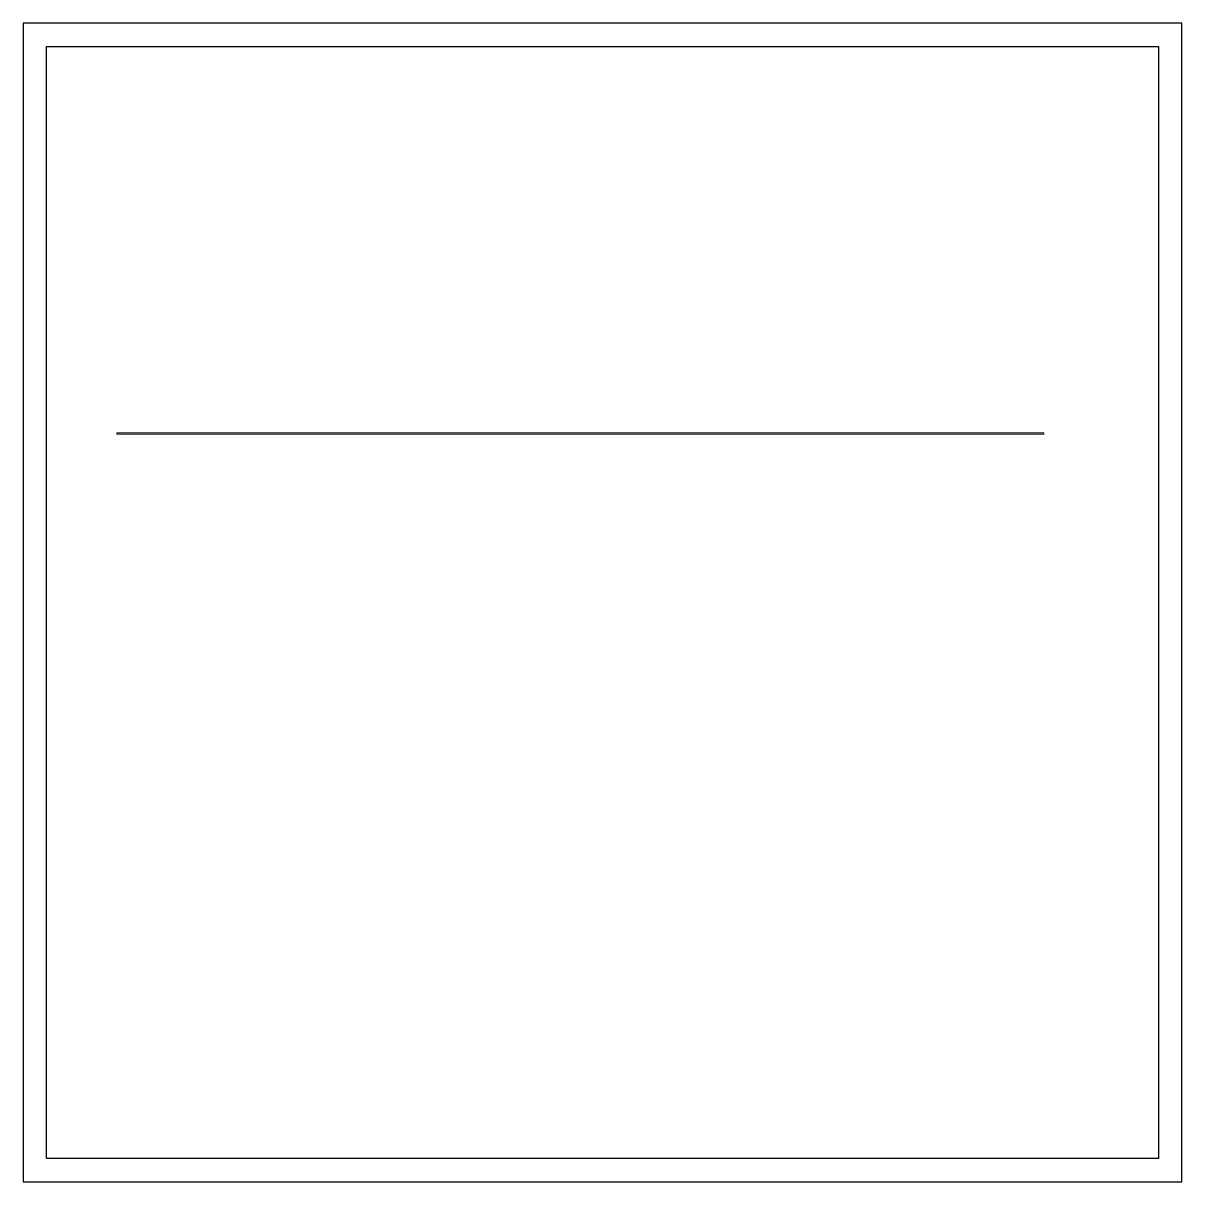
# Model space of a CAD drawing. Header units: millimetres. Extents: x 356 to 406, y 229 to 279.
import ezdxf

# ---------------------------------------------------------------- set-up
doc = ezdxf.new("R2010")
doc.units = ezdxf.units.MM
doc.header["$MEASUREMENT"] = 0
for name, color, linetype in [('fingers', 7, 'Continuous'), ('rear_fingers', 7, 'Continuous'), ('wafer', 7, 'Continuous')]:
    doc.layers.add(name, color=color, linetype=linetype)

msp = doc.modelspace()

# ---------------------------------------------------------------- linework, layer by layer
at = {"layer": 'fingers', "lineweight": 0}
msp.add_lwpolyline([(400.039, 261.266), (400.039, 261.326), (360.039, 261.326), (360.039, 261.266), (400.039, 261.266)], dxfattribs=at)
at = {"layer": 'rear_fingers', "color": 7, "lineweight": 30}
msp.add_lwpolyline([(405, 230), (357, 230), (357, 278), (405, 278), (405, 230)], dxfattribs=at)
at = {"layer": 'wafer', "color": 7, "lineweight": 30}
msp.add_lwpolyline([(406, 279), (381, 279), (356, 279), (356, 229), (381, 229), (406, 229), (406, 279)], dxfattribs=at)

doc.saveas('drawing.dxf')
